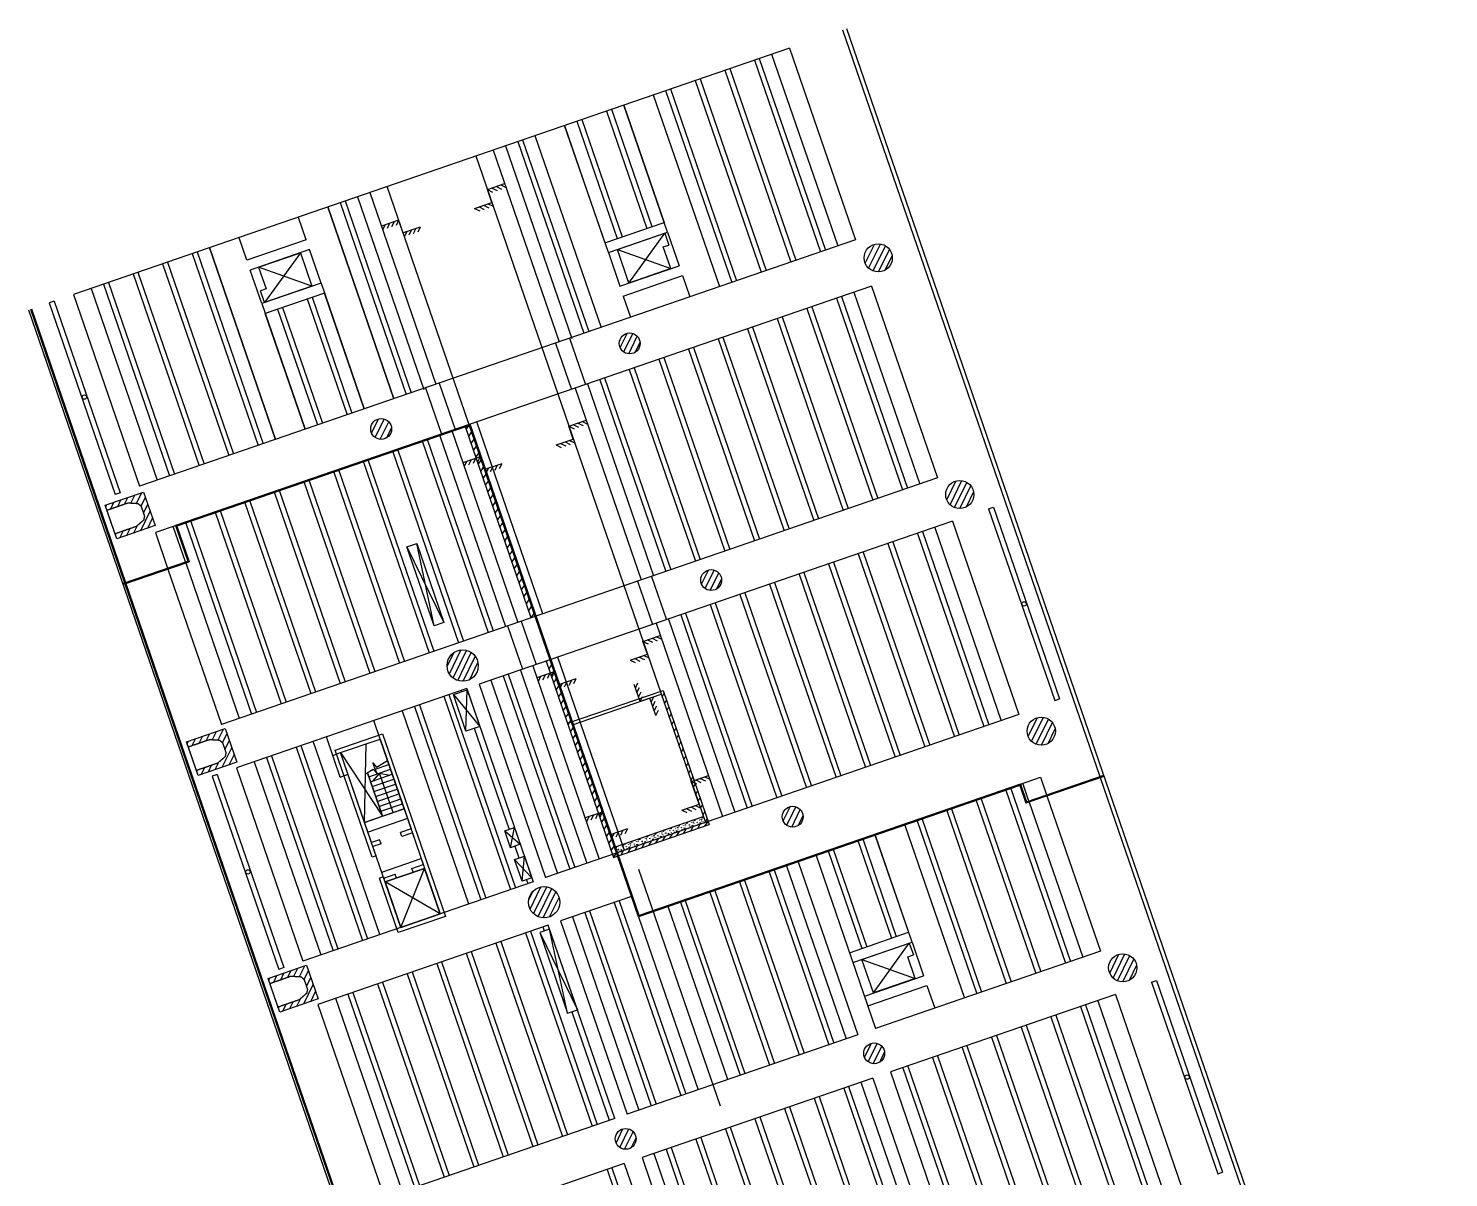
# Model space of a CAD drawing. Extents: x 809435 to 809704, y 818709 to 819364.
# Drawn here: x 809636.1 to 809704.1, y 818737.4 to 818792.5 of the extents above; entities that cross this region are included whole.
import ezdxf

# ---------------------------------------------------------------- set-up
doc = ezdxf.new("R2010")
doc.units = 0
for name, color, linetype in [('Lift', 7, 'Continuous'), ('MAJ025__', 7, 'Continuous'), ('MMH040_S', 7, 'Continuous'), ('MMH050_', 7, 'Continuous'), ('MMH053__', 7, 'Continuous'), ('MMH060_1', 7, 'Continuous'), ('MMH060__', 7, 'Continuous'), ('MMH280__', 7, 'Continuous'), ('MMH281__', 7, 'Continuous'), ('MMH281_U', 7, 'Continuous'), ('MMH282__', 7, 'Continuous'), ('MMH283__', 7, 'Continuous'), ('MMH296_1', 7, 'Continuous'), ('MMH296__', 7, 'Continuous'), ('MMH_050_General_Symbols_(Grouped)', 7, 'Continuous')]:
    doc.layers.add(name, color=color, linetype=linetype)

msp = doc.modelspace()

# ---------------------------------------------------------------- linework, layer by layer
at = {"layer": 'Lift'}
for p, q in [((809675.284, 818792.516), (809704.148, 818708.687)), ((809636.073, 818779.014), (809656.365, 818720.082)), ((809636.215, 818779.063), (809640.732, 818765.944)), ((809636.215, 818779.063), (809640.732, 818765.944)), ((809640.748, 818765.897), (809656.488, 818720.186))]:
    msp.add_line(p, q, dxfattribs=at)
at = {"layer": 'MAJ025__'}
for centre in [(809638.76, 818774.836), (809683.801, 818764.923), (809646.598, 818752.073), (809691.615, 818742.23)]:
    msp.add_circle(centre, 0.104, dxfattribs=at)
at = {"layer": 'MMH040_S'}
for p, q in [((809652.909, 818756.811), (809652.581, 818756.434)), ((809652.909, 818756.811), (809653.4, 818756.716)), ((809653.56, 818754.92), (809652.909, 818756.811))]:
    msp.add_line(p, q, dxfattribs=at)
at = {"layer": 'MMH050_'}
for p, q in [((809653.04, 818754.741), (809652.322, 818756.825)), ((809652.389, 818756.632), (809653.429, 818756.99)), ((809652.47, 818756.396), (809653.51, 818756.754)), ((809652.501, 818756.935), (809652.625, 818756.978)), ((809652.61, 818757.237), (809652.634, 818757.245)), ((809652.702, 818757.004), (809653.348, 818757.226)), ((809652.552, 818756.159), (809653.592, 818756.517)), ((809652.633, 818755.923), (809653.673, 818756.281)), ((809652.715, 818755.686), (809653.755, 818756.045)), ((809652.796, 818755.45), (809653.836, 818755.808)), ((809652.877, 818755.214), (809653.917, 818755.572)), ((809652.959, 818754.977), (809653.999, 818755.335)), ((809653.04, 818754.741), (809654.08, 818755.099))]:
    msp.add_line(p, q, dxfattribs=at)
at = {"layer": 'MMH053__'}
for p, q in [((809658.074, 818784.786), (809658.9, 818785.071)), ((809658.285, 818784.172), (809658.074, 818784.786)), ((809658.074, 818784.786), (809658.322, 818784.665)), ((809658.29, 818784.861), (809658.538, 818784.74)), ((809658.507, 818784.935), (809658.755, 818784.814)), ((809658.723, 818785.01), (809658.971, 818784.889)), ((809657.459, 818783.887), (809658.285, 818784.172)), ((809657.676, 818783.961), (809657.924, 818783.84)), ((809657.891, 818784.035), (809658.139, 818783.915)), ((809658.108, 818784.11), (809658.356, 818783.99)), ((809653.819, 818783.321), (809652.992, 818783.037)), ((809653.819, 818783.321), (809653.698, 818783.073)), ((809654.03, 818782.707), (809653.819, 818783.321)), ((809657.459, 818783.887), (809657.707, 818783.767)), ((809653.169, 818783.097), (809653.048, 818782.85)), ((809653.386, 818783.172), (809653.265, 818782.924)), ((809653.602, 818783.247), (809653.481, 818782.999)), ((809654.857, 818782.991), (809654.03, 818782.707)), ((809654.208, 818782.768), (809654.087, 818782.52)), ((809654.425, 818782.842), (809654.304, 818782.594)), ((809654.64, 818782.916), (809654.519, 818782.668)), ((809654.857, 818782.991), (809654.736, 818782.743)), ((809661.981, 818773.44), (809662.807, 818773.725)), ((809662.192, 818772.825), (809661.981, 818773.44)), ((809661.981, 818773.44), (809662.228, 818773.319)), ((809662.197, 818773.515), (809662.445, 818773.394)), ((809662.414, 818773.589), (809662.662, 818773.468)), ((809662.63, 818773.664), (809662.878, 818773.543)), ((809661.366, 818772.541), (809662.192, 818772.825)), ((809661.366, 818772.541), (809661.614, 818772.42)), ((809661.583, 818772.615), (809661.831, 818772.494)), ((809661.798, 818772.689), (809662.046, 818772.569)), ((809662.015, 818772.764), (809662.263, 818772.643)), ((809657.726, 818771.975), (809656.899, 818771.69)), ((809657.076, 818771.751), (809656.955, 818771.503)), ((809657.293, 818771.826), (809657.172, 818771.578)), ((809657.509, 818771.9), (809657.388, 818771.653)), ((809657.726, 818771.975), (809657.605, 818771.727)), ((809657.937, 818771.36), (809657.726, 818771.975)), ((809658.764, 818771.645), (809657.937, 818771.36)), ((809658.115, 818771.421), (809657.994, 818771.174)), ((809658.332, 818771.496), (809658.21, 818771.248)), ((809658.547, 818771.57), (809658.426, 818771.322)), ((809658.764, 818771.645), (809658.642, 818771.397)), ((809665.532, 818763.126), (809666.358, 818763.41)), ((809665.744, 818762.511), (809665.532, 818763.126)), ((809665.532, 818763.126), (809665.78, 818763.005)), ((809665.749, 818763.2), (809665.996, 818763.079)), ((809665.965, 818763.275), (809666.213, 818763.154)), ((809666.182, 818763.349), (809666.43, 818763.229)), ((809664.917, 818762.227), (809665.744, 818762.511)), ((809664.917, 818762.227), (809665.165, 818762.106)), ((809665.134, 818762.301), (809665.382, 818762.18)), ((809665.35, 818762.375), (809665.598, 818762.254)), ((809665.566, 818762.45), (809665.814, 818762.329)), ((809661.277, 818761.661), (809660.451, 818761.376)), ((809660.844, 818761.512), (809660.723, 818761.264)), ((809661.061, 818761.586), (809660.94, 818761.338)), ((809661.277, 818761.661), (809661.156, 818761.413)), ((809661.489, 818761.046), (809661.277, 818761.661)), ((809660.627, 818761.437), (809660.507, 818761.189)), ((809662.315, 818761.331), (809661.489, 818761.046)), ((809661.666, 818761.107), (809661.545, 818760.859)), ((809661.883, 818761.181), (809661.762, 818760.934)), ((809662.099, 818761.255), (809661.978, 818761.008)), ((809662.315, 818761.331), (809662.194, 818761.083)), ((809665.392, 818760.236), (809665.107, 818761.063)), ((809665.168, 818760.886), (809665.289, 818761.134)), ((809665.243, 818760.669), (809665.363, 818760.917)), ((809665.317, 818760.453), (809665.438, 818760.701)), ((809665.392, 818760.236), (809665.513, 818760.484)), ((809665.864, 818760.399), (809665.392, 818760.236)), ((809666.149, 818759.573), (809665.864, 818760.399)), ((809665.926, 818760.222), (809666.046, 818760.47)), ((809666.001, 818760.005), (809666.121, 818760.253)), ((809666.075, 818759.79), (809666.196, 818760.038)), ((809666.149, 818759.573), (809666.27, 818759.821)), ((809667.843, 818756.408), (809668.67, 818756.693)), ((809668.218, 818755.321), (809667.843, 818756.408)), ((809667.843, 818756.408), (809668.091, 818756.287)), ((809668.06, 818756.483), (809668.308, 818756.362)), ((809668.276, 818756.557), (809668.524, 818756.436)), ((809668.493, 818756.632), (809668.741, 818756.511)), ((809663.59, 818754.943), (809662.763, 818754.659)), ((809662.94, 818754.72), (809662.819, 818754.472)), ((809663.156, 818754.794), (809663.036, 818754.546)), ((809663.373, 818754.869), (809663.252, 818754.621)), ((809663.59, 818754.943), (809663.469, 818754.695)), ((809663.964, 818753.856), (809663.59, 818754.943)), ((809667.391, 818755.036), (809668.218, 818755.321)), ((809667.391, 818755.036), (809667.639, 818754.915)), ((809667.608, 818755.11), (809667.856, 818754.989)), ((809667.824, 818755.184), (809668.072, 818755.064)), ((809668.04, 818755.259), (809668.288, 818755.139)), ((809664.79, 818754.14), (809663.964, 818753.856)), ((809664.358, 818753.991), (809664.237, 818753.743)), ((809664.574, 818754.065), (809664.453, 818753.817)), ((809664.79, 818754.14), (809664.669, 818753.893)), ((809664.142, 818753.917), (809664.021, 818753.669))]:
    msp.add_line(p, q, dxfattribs=at)
at = {"layer": 'MMH060_1'}
for p, q in [((809668.298, 818754.672), (809668.299, 818754.68)), ((809666.407, 818754.02), (809666.408, 818754.029)), ((809666.593, 818754.063), (809666.594, 818754.072)), ((809666.717, 818754.045), (809666.722, 818754.041)), ((809666.786, 818754.151), (809666.786, 818754.159)), ((809666.829, 818753.994), (809666.833, 818753.987)), ((809666.972, 818754.193), (809666.972, 818754.202)), ((809667.037, 818753.977), (809667.037, 818753.986)), ((809667.095, 818754.176), (809667.1, 818754.172)), ((809667.164, 818754.281), (809667.165, 818754.29)), ((809667.208, 818754.124), (809667.211, 818754.117)), ((809667.275, 818754.098), (809667.276, 818754.106)), ((809667.35, 818754.323), (809667.35, 818754.332)), ((809667.415, 818754.107), (809667.416, 818754.116)), ((809667.473, 818754.306), (809667.478, 818754.302)), ((809667.542, 818754.411), (809667.543, 818754.42)), ((809667.586, 818754.254), (809667.589, 818754.247)), ((809667.654, 818754.228), (809667.654, 818754.237)), ((809667.728, 818754.454), (809667.729, 818754.462)), ((809667.793, 818754.237), (809667.794, 818754.246)), ((809667.851, 818754.436), (809667.856, 818754.432)), ((809667.92, 818754.541), (809667.921, 818754.55)), ((809667.964, 818754.385), (809667.967, 818754.377)), ((809668.032, 818754.358), (809668.032, 818754.367)), ((809668.106, 818754.584), (809668.107, 818754.593)), ((809668.171, 818754.368), (809668.172, 818754.376)), ((809668.23, 818754.566), (809668.235, 818754.562)), ((809668.342, 818754.515), (809668.346, 818754.508)), ((809668.41, 818754.488), (809668.411, 818754.497)), ((809664.516, 818753.369), (809664.517, 818753.378)), ((809664.702, 818753.412), (809664.703, 818753.42)), ((809664.826, 818753.394), (809664.831, 818753.39)), ((809664.895, 818753.5), (809664.895, 818753.508)), ((809664.938, 818753.343), (809664.942, 818753.336)), ((809665.006, 818753.316), (809665.007, 818753.325)), ((809665.08, 818753.542), (809665.081, 818753.551)), ((809665.146, 818753.326), (809665.146, 818753.335)), ((809665.204, 818753.524), (809665.209, 818753.521)), ((809665.273, 818753.63), (809665.274, 818753.639)), ((809665.317, 818753.473), (809665.32, 818753.466)), ((809665.384, 818753.447), (809665.385, 818753.455)), ((809665.459, 818753.672), (809665.459, 818753.681)), ((809665.524, 818753.456), (809665.524, 818753.465)), ((809665.582, 818753.655), (809665.587, 818753.651)), ((809665.651, 818753.76), (809665.652, 818753.769)), ((809665.695, 818753.603), (809665.698, 818753.596)), ((809665.762, 818753.577), (809665.763, 818753.585)), ((809665.837, 818753.802), (809665.838, 818753.811)), ((809665.902, 818753.586), (809665.903, 818753.595)), ((809665.96, 818753.785), (809665.965, 818753.781)), ((809666.029, 818753.89), (809666.03, 818753.899)), ((809666.073, 818753.734), (809666.076, 818753.726)), ((809666.141, 818753.707), (809666.141, 818753.716)), ((809666.215, 818753.933), (809666.216, 818753.941)), ((809666.28, 818753.717), (809666.281, 818753.725)), ((809666.339, 818753.915), (809666.344, 818753.911)), ((809666.451, 818753.864), (809666.455, 818753.856)), ((809666.519, 818753.837), (809666.52, 818753.846)), ((809666.658, 818753.847), (809666.659, 818753.855)), ((809666.897, 818753.967), (809666.898, 818753.976)), ((809664.25, 818753.056), (809664.25, 818753.065)), ((809664.324, 818753.282), (809664.325, 818753.29)), ((809664.389, 818753.065), (809664.39, 818753.074)), ((809664.448, 818753.264), (809664.453, 818753.26)), ((809664.56, 818753.213), (809664.564, 818753.205)), ((809664.628, 818753.186), (809664.629, 818753.195)), ((809664.767, 818753.196), (809664.768, 818753.204)), ((809669.241, 818740.833), (809665.334, 818752.179))]:
    msp.add_line(p, q, dxfattribs=at)
for points in [[(809668.379, 818754.652), (809668.387, 818754.703), (809668.418, 818754.67), (809668.38, 818754.653)], [(809666.488, 818754.001), (809666.496, 818754.052), (809666.527, 818754.018), (809666.489, 818754.001)], [(809666.812, 818754.054), (809666.815, 818754.078), (809666.836, 818754.071), (809666.812, 818754.054)], [(809666.866, 818754.131), (809666.874, 818754.182), (809666.905, 818754.149), (809666.867, 818754.132)], [(809666.993, 818754.049), (809666.996, 818754.073), (809667.017, 818754.067), (809666.993, 818754.049)], [(809667.142, 818754.003), (809667.132, 818754.054), (809667.173, 818754.033), (809667.142, 818754.004)], [(809667.191, 818754.184), (809667.194, 818754.209), (809667.215, 818754.202), (809667.191, 818754.184)], [(809667.244, 818754.262), (809667.252, 818754.312), (809667.283, 818754.279), (809667.245, 818754.262)], [(809667.309, 818754.022), (809667.31, 818754.035), (809667.328, 818754.029)], [(809667.371, 818754.179), (809667.374, 818754.204), (809667.395, 818754.197), (809667.371, 818754.179)], [(809667.52, 818754.134), (809667.51, 818754.184), (809667.551, 818754.163), (809667.521, 818754.134)], [(809667.569, 818754.314), (809667.572, 818754.339), (809667.593, 818754.332), (809667.569, 818754.314)], [(809667.622, 818754.392), (809667.63, 818754.443), (809667.662, 818754.409), (809667.623, 818754.392)], [(809667.687, 818754.152), (809667.688, 818754.165), (809667.706, 818754.159)], [(809667.75, 818754.309), (809667.752, 818754.334), (809667.774, 818754.327), (809667.75, 818754.309)], [(809667.898, 818754.264), (809667.888, 818754.314), (809667.929, 818754.293), (809667.899, 818754.264)], [(809667.947, 818754.445), (809667.95, 818754.469), (809667.971, 818754.462), (809667.947, 818754.445)], [(809668.001, 818754.522), (809668.009, 818754.573), (809668.04, 818754.539), (809668.001, 818754.522)], [(809668.065, 818754.283), (809668.067, 818754.295), (809668.084, 818754.289)], [(809668.128, 818754.44), (809668.131, 818754.464), (809668.152, 818754.457), (809668.128, 818754.44)], [(809668.276, 818754.394), (809668.266, 818754.444), (809668.307, 818754.424), (809668.277, 818754.395)], [(809668.325, 818754.575), (809668.328, 818754.599), (809668.349, 818754.592), (809668.325, 818754.575)], [(809668.443, 818754.413), (809668.445, 818754.425), (809668.463, 818754.419)], [(809664.597, 818753.35), (809664.605, 818753.401), (809664.636, 818753.367), (809664.598, 818753.35)], [(809664.921, 818753.403), (809664.924, 818753.427), (809664.945, 818753.42), (809664.921, 818753.403)], [(809664.975, 818753.48), (809664.983, 818753.531), (809665.014, 818753.498), (809664.976, 818753.481)], [(809665.102, 818753.398), (809665.105, 818753.422), (809665.126, 818753.415), (809665.102, 818753.398)], [(809665.251, 818753.352), (809665.241, 818753.403), (809665.282, 818753.382), (809665.251, 818753.353)], [(809665.3, 818753.533), (809665.302, 818753.557), (809665.324, 818753.551), (809665.3, 818753.533)], [(809665.353, 818753.611), (809665.361, 818753.661), (809665.392, 818753.628), (809665.354, 818753.611)], [(809665.418, 818753.371), (809665.419, 818753.383), (809665.437, 818753.378)], [(809665.48, 818753.528), (809665.483, 818753.552), (809665.504, 818753.546), (809665.48, 818753.528)], [(809665.629, 818753.483), (809665.619, 818753.533), (809665.66, 818753.512), (809665.63, 818753.483)], [(809665.678, 818753.663), (809665.681, 818753.688), (809665.702, 818753.681), (809665.678, 818753.663)], [(809665.731, 818753.741), (809665.739, 818753.791), (809665.771, 818753.758), (809665.732, 818753.741)], [(809665.796, 818753.501), (809665.797, 818753.514), (809665.815, 818753.508)], [(809665.859, 818753.658), (809665.861, 818753.683), (809665.883, 818753.676), (809665.859, 818753.658)], [(809666.007, 818753.613), (809665.997, 818753.663), (809666.038, 818753.642), (809666.008, 818753.613)], [(809666.056, 818753.793), (809666.059, 818753.818), (809666.08, 818753.811), (809666.056, 818753.793)], [(809666.11, 818753.871), (809666.117, 818753.922), (809666.149, 818753.888), (809666.11, 818753.871)], [(809666.174, 818753.631), (809666.176, 818753.644), (809666.193, 818753.638)], [(809666.237, 818753.788), (809666.24, 818753.813), (809666.261, 818753.806), (809666.237, 818753.788)], [(809666.385, 818753.743), (809666.375, 818753.793), (809666.416, 818753.773), (809666.386, 818753.744)], [(809666.434, 818753.924), (809666.437, 818753.948), (809666.458, 818753.941), (809666.434, 818753.924)], [(809666.552, 818753.762), (809666.554, 818753.774), (809666.572, 818753.768)], [(809666.615, 818753.919), (809666.618, 818753.943), (809666.639, 818753.936), (809666.615, 818753.919)], [(809666.763, 818753.873), (809666.754, 818753.924), (809666.794, 818753.903), (809666.764, 818753.874)], [(809666.931, 818753.892), (809666.932, 818753.904), (809666.95, 818753.899)], [(809664.219, 818753.22), (809664.226, 818753.27), (809664.258, 818753.237), (809664.219, 818753.22)], [(809664.283, 818752.98), (809664.285, 818752.993), (809664.302, 818752.987)], [(809664.346, 818753.137), (809664.349, 818753.162), (809664.37, 818753.155), (809664.346, 818753.137)], [(809664.494, 818753.092), (809664.484, 818753.142), (809664.525, 818753.121), (809664.495, 818753.092)], [(809664.543, 818753.272), (809664.546, 818753.297), (809664.567, 818753.29), (809664.543, 818753.272)], [(809664.661, 818753.111), (809664.663, 818753.123), (809664.681, 818753.117)], [(809664.724, 818753.268), (809664.727, 818753.292), (809664.748, 818753.285), (809664.724, 818753.268)], [(809664.872, 818753.222), (809664.863, 818753.272), (809664.903, 818753.252), (809664.873, 818753.223)], [(809665.039, 818753.241), (809665.041, 818753.253), (809665.059, 818753.247)]]:
    msp.add_lwpolyline(points, dxfattribs=at)
at = {"layer": 'MMH060__'}
for p, q in [((809660.171, 818764.256), (809657.021, 818773.404)), ((809657.063, 818773.282), (809657.19, 818773.462)), ((809657.178, 818772.947), (809657.318, 818773.154)), ((809660.738, 818764.451), (809657.572, 818773.646)), ((809657.293, 818772.613), (809657.433, 818772.82)), ((809657.408, 818772.279), (809657.548, 818772.486)), ((809657.523, 818771.944), (809657.664, 818772.151)), ((809657.638, 818771.61), (809657.779, 818771.817)), ((809657.753, 818771.276), (809657.894, 818771.483)), ((809657.869, 818770.942), (809658.009, 818771.149)), ((809657.984, 818770.607), (809658.124, 818770.814)), ((809658.099, 818770.273), (809658.239, 818770.48)), ((809658.214, 818769.939), (809658.354, 818770.146)), ((809658.329, 818769.604), (809658.469, 818769.811)), ((809658.444, 818769.27), (809658.584, 818769.477)), ((809658.559, 818768.936), (809658.7, 818769.143)), ((809658.674, 818768.602), (809658.815, 818768.808)), ((809658.789, 818768.267), (809658.93, 818768.474)), ((809658.905, 818767.933), (809659.045, 818768.14)), ((809659.02, 818767.599), (809659.16, 818767.806)), ((809659.135, 818767.264), (809659.275, 818767.471)), ((809659.25, 818766.93), (809659.39, 818767.137)), ((809659.365, 818766.596), (809659.505, 818766.803)), ((809659.48, 818766.262), (809659.62, 818766.468)), ((809659.595, 818765.927), (809659.735, 818766.134)), ((809659.71, 818765.593), (809659.851, 818765.8)), ((809659.825, 818765.259), (809659.966, 818765.466)), ((809659.941, 818764.924), (809660.081, 818765.131)), ((809660.056, 818764.59), (809660.196, 818764.797)), ((809660.171, 818764.256), (809660.311, 818764.463)), ((809660.171, 818764.256), (809660.171, 818764.256)), ((809660.171, 818764.256), (809660.171, 818764.256)), ((809660.171, 818764.256), (809660.171, 818764.256)), ((809660.887, 818762.176), (809664.126, 818752.768)), ((809660.903, 818762.128), (809660.935, 818762.192)), ((809664.645, 818753.105), (809661.454, 818762.371)), ((809661.019, 818761.794), (809661.159, 818762.001)), ((809661.134, 818761.459), (809661.274, 818761.666)), ((809661.249, 818761.125), (809661.389, 818761.332)), ((809661.364, 818760.791), (809661.504, 818760.998)), ((809661.479, 818760.456), (809661.619, 818760.663)), ((809661.594, 818760.122), (809661.734, 818760.329)), ((809661.913, 818759.197), (809666.498, 818760.776)), ((809666.45, 818760.457), (809666.543, 818760.648)), ((809666.498, 818760.776), (809668.712, 818754.347)), ((809666.565, 818760.123), (809666.658, 818760.313)), ((809661.709, 818759.788), (809661.849, 818759.995)), ((809661.824, 818759.454), (809661.965, 818759.66)), ((809666.68, 818759.788), (809666.773, 818759.979)), ((809666.795, 818759.454), (809666.888, 818759.645)), ((809661.939, 818759.119), (809662.08, 818759.326)), ((809662.054, 818758.785), (809662.195, 818758.992)), ((809666.91, 818759.12), (809667.003, 818759.311)), ((809667.025, 818758.786), (809667.118, 818758.976)), ((809662.17, 818758.451), (809662.31, 818758.658)), ((809662.285, 818758.116), (809662.425, 818758.323)), ((809667.14, 818758.451), (809667.233, 818758.642)), ((809667.255, 818758.117), (809667.348, 818758.308)), ((809662.4, 818757.782), (809662.54, 818757.989)), ((809662.515, 818757.448), (809662.655, 818757.655)), ((809667.37, 818757.783), (809667.463, 818757.973)), ((809667.486, 818757.448), (809667.579, 818757.639)), ((809662.63, 818757.113), (809662.77, 818757.32)), ((809662.745, 818756.779), (809662.885, 818756.986)), ((809667.601, 818757.114), (809667.694, 818757.305)), ((809667.716, 818756.78), (809667.809, 818756.971)), ((809662.86, 818756.445), (809663, 818756.652)), ((809662.975, 818756.111), (809663.116, 818756.318)), ((809667.831, 818756.445), (809667.924, 818756.636)), ((809667.946, 818756.111), (809668.039, 818756.302)), ((809663.09, 818755.776), (809663.231, 818755.983)), ((809663.206, 818755.442), (809663.346, 818755.649)), ((809668.061, 818755.777), (809668.154, 818755.968)), ((809668.176, 818755.443), (809668.269, 818755.633)), ((809663.321, 818755.108), (809663.461, 818755.315)), ((809663.436, 818754.773), (809663.576, 818754.98)), ((809668.291, 818755.108), (809668.384, 818755.299)), ((809668.406, 818754.774), (809668.499, 818754.965)), ((809663.551, 818754.439), (809663.691, 818754.646)), ((809663.666, 818754.105), (809663.806, 818754.312)), ((809664.126, 818752.768), (809668.712, 818754.347)), ((809667.159, 818753.812), (809667.275, 818754.01)), ((809667.493, 818753.927), (809667.61, 818754.126)), ((809667.827, 818754.042), (809667.944, 818754.241)), ((809668.162, 818754.157), (809668.278, 818754.356)), ((809668.496, 818754.272), (809668.636, 818754.479)), ((809668.521, 818754.44), (809668.615, 818754.63)), ((809668.521, 818754.44), (809668.521, 818754.44)), ((809663.781, 818753.771), (809663.921, 818753.978)), ((809663.896, 818753.436), (809664.036, 818753.643)), ((809664.011, 818753.102), (809664.152, 818753.309)), ((809665.153, 818753.121), (809665.27, 818753.32)), ((809665.487, 818753.236), (809665.604, 818753.435)), ((809665.822, 818753.351), (809665.938, 818753.55)), ((809666.156, 818753.466), (809666.272, 818753.665)), ((809666.49, 818753.581), (809666.607, 818753.78)), ((809666.824, 818753.697), (809666.941, 818753.895)), ((809664.126, 818752.768), (809664.267, 818752.975)), ((809664.126, 818752.768), (809664.126, 818752.768)), ((809664.126, 818752.768), (809664.126, 818752.768)), ((809664.484, 818752.891), (809664.601, 818753.09)), ((809664.819, 818753.006), (809664.935, 818753.205))]:
    msp.add_line(p, q, dxfattribs=at)
at = {"layer": 'MMH280__'}
for p, q in [((809676.809, 818781.513), (809676.808, 818781.513)), ((809676.809, 818781.513), (809676.808, 818781.513)), ((809680.715, 818770.166), (809680.714, 818770.167)), ((809680.715, 818770.166), (809680.714, 818770.167)), ((809684.622, 818758.82), (809684.621, 818758.821)), ((809684.622, 818758.82), (809684.621, 818758.821)), ((809651.038, 818757.79), (809652.929, 818758.441)), ((809652.929, 818758.441), (809653.283, 818757.414)), ((809652.189, 818754.448), (809651.038, 818757.79)), ((809652.322, 818756.825), (809653.04, 818754.741)), ((809652.189, 818754.448), (809653.04, 818754.741)), ((809688.529, 818747.474), (809688.528, 818747.474)), ((809688.529, 818747.474), (809688.528, 818747.474))]:
    msp.add_line(p, q, dxfattribs=at)
for points in [[(809666.86, 818780.996), (809664.86, 818780.307), (809664.307, 818781.914), (809666.576, 818782.696), (809666.771, 818782.128)], [(809666.86, 818780.996), (809666.502, 818782.036), (809666.771, 818782.128)], [(809647.11, 818781.07), (809649.11, 818781.758), (809649.664, 818780.151), (809647.395, 818779.37), (809647.199, 818779.937)], [(809647.11, 818781.07), (809647.468, 818780.03), (809647.199, 818779.937)], [(809678.581, 818746.957), (809676.581, 818746.268), (809676.027, 818747.876), (809678.296, 818748.657), (809678.492, 818748.09)], [(809678.581, 818746.957), (809678.223, 818747.997), (809678.492, 818748.09)]]:
    msp.add_lwpolyline(points, dxfattribs=at)
for points in [[(809655.991, 818764.033), (809655.518, 818763.87), (809654.216, 818767.652), (809654.688, 818767.815)], [(809656.442, 818760.571), (809657.104, 818760.799), (809657.706, 818759.05), (809657.045, 818758.822)], [(809659.653, 818753.396), (809659.181, 818753.233), (809658.904, 818754.037), (809659.377, 818754.199)], [(809659.376, 818752.666), (809659.849, 818752.828), (809660.207, 818751.788), (809659.734, 818751.626)], [(809653.923, 818749.413), (809655.814, 818750.064), (809655.065, 818752.239), (809653.174, 818751.588)], [(809661.915, 818745.291), (809662.388, 818745.453), (809661.053, 818749.33), (809660.581, 818749.167)]]:
    msp.add_lwpolyline(points, close=True, dxfattribs=at)
at = {"layer": 'MMH281__'}
for points in [[(809639.833, 818769.416), (809640.173, 818769.533), (809640.513, 818769.65), (809640.854, 818769.767)], [(809640.854, 818769.767), (809641.01, 818769.758), (809641.167, 818769.748), (809641.324, 818769.739)], [(809641.324, 818769.739), (809641.373, 818769.696), (809641.422, 818769.653), (809641.472, 818769.61)], [(809640.224, 818768.281), (809640.093, 818768.659), (809639.963, 818769.037), (809639.833, 818769.416)], [(809641.472, 818769.61), (809641.526, 818769.452), (809641.58, 818769.294), (809641.634, 818769.137)], [(809641.634, 818769.137), (809641.622, 818769.072), (809641.61, 818769.008), (809641.598, 818768.944)], [(809641.244, 818768.632), (809640.904, 818768.515), (809640.564, 818768.398), (809640.224, 818768.281)], [(809641.598, 818768.944), (809641.48, 818768.84), (809641.362, 818768.736), (809641.244, 818768.632)], [(809643.74, 818758.069), (809644.08, 818758.186), (809644.42, 818758.304), (809644.76, 818758.421)], [(809644.13, 818756.935), (809644, 818757.313), (809643.87, 818757.691), (809643.74, 818758.069)], [(809644.76, 818758.421), (809644.917, 818758.411), (809645.074, 818758.402), (809645.231, 818758.393)], [(809645.231, 818758.393), (809645.28, 818758.35), (809645.329, 818758.307), (809645.378, 818758.263)], [(809645.378, 818758.263), (809645.433, 818758.106), (809645.487, 818757.948), (809645.541, 818757.791)], [(809645.505, 818757.598), (809645.387, 818757.494), (809645.269, 818757.39), (809645.151, 818757.286)], [(809645.541, 818757.791), (809645.529, 818757.726), (809645.517, 818757.662), (809645.505, 818757.598)], [(809645.151, 818757.286), (809644.811, 818757.169), (809644.471, 818757.052), (809644.13, 818756.935)], [(809647.647, 818746.723), (809647.987, 818746.84), (809648.327, 818746.957), (809648.667, 818747.075)], [(809648.037, 818745.588), (809647.907, 818745.967), (809647.777, 818746.345), (809647.647, 818746.723)], [(809648.667, 818747.075), (809648.824, 818747.065), (809648.981, 818747.056), (809649.137, 818747.047)], [(809649.137, 818747.047), (809649.187, 818747.004), (809649.236, 818746.96), (809649.285, 818746.917)], [(809649.285, 818746.917), (809649.339, 818746.76), (809649.394, 818746.602), (809649.448, 818746.444)], [(809649.058, 818745.94), (809648.718, 818745.823), (809648.377, 818745.706), (809648.037, 818745.588)], [(809649.411, 818746.251), (809649.293, 818746.148), (809649.176, 818746.044), (809649.058, 818745.94)], [(809649.448, 818746.444), (809649.436, 818746.38), (809649.424, 818746.316), (809649.411, 818746.251)]]:
    msp.add_open_spline(points, degree=2, dxfattribs=at)
at = {"layer": 'MMH281_U'}
for p, q in [((809676.187, 818781.258), (809676.627, 818782.161)), ((809676.348, 818781.019), (809676.914, 818782.178)), ((809676.562, 818780.886), (809677.151, 818782.094)), ((809676.817, 818780.84), (809677.344, 818781.921)), ((809677.137, 818780.925), (809677.475, 818781.618)), ((809664.436, 818777.214), (809664.767, 818777.891)), ((809664.611, 818777.002), (809665.042, 818777.886)), ((809664.847, 818776.915), (809665.257, 818777.756)), ((809665.161, 818776.988), (809665.391, 818777.46)), ((809652.523, 818773.112), (809652.853, 818773.789)), ((809652.698, 818772.9), (809653.129, 818773.784)), ((809652.933, 818772.813), (809653.343, 818773.654)), ((809653.247, 818772.886), (809653.477, 818773.358)), ((809680.093, 818769.912), (809680.534, 818770.814)), ((809680.255, 818769.673), (809680.82, 818770.832)), ((809680.469, 818769.54), (809681.058, 818770.748)), ((809680.724, 818769.494), (809681.251, 818770.575)), ((809639.782, 818769.564), (809639.839, 818769.682)), ((809640.018, 818769.479), (809640.173, 818769.797)), ((809640.353, 818769.595), (809640.508, 818769.912)), ((809640.687, 818769.71), (809640.842, 818770.027)), ((809640.989, 818769.759), (809641.176, 818770.143)), ((809641.26, 818769.743), (809641.511, 818770.258)), ((809641.472, 818769.608), (809641.681, 818770.037)), ((809641.587, 818769.274), (809641.796, 818769.703)), ((809681.044, 818769.579), (809681.382, 818770.272)), ((809641.46, 818768.442), (809641.911, 818769.369)), ((809641.794, 818768.557), (809642.027, 818769.034)), ((809640.242, 818768.227), (809640.277, 818768.299)), ((809640.457, 818768.097), (809640.612, 818768.415)), ((809640.791, 818768.212), (809640.946, 818768.53)), ((809641.125, 818768.327), (809641.297, 818768.679)), ((809642.128, 818768.672), (809642.142, 818768.7)), ((809668.343, 818765.868), (809668.674, 818766.545)), ((809668.518, 818765.656), (809668.949, 818766.54)), ((809668.754, 818765.569), (809669.164, 818766.41)), ((809669.068, 818765.642), (809669.298, 818766.114)), ((809656.142, 818761.923), (809656.46, 818762.575)), ((809656.25, 818761.574), (809656.802, 818762.705)), ((809656.429, 818761.372), (809657.072, 818762.689)), ((809656.65, 818761.253), (809657.301, 818762.589)), ((809656.908, 818761.213), (809657.491, 818762.407)), ((809657.227, 818761.295), (809657.622, 818762.107)), ((809684, 818758.565), (809684.441, 818759.468)), ((809684.162, 818758.327), (809684.727, 818759.486)), ((809644.896, 818758.413), (809645.083, 818758.796)), ((809645.166, 818758.397), (809645.417, 818758.911)), ((809684.375, 818758.194), (809684.965, 818759.402)), ((809684.631, 818758.148), (809685.158, 818759.229)), ((809684.951, 818758.233), (809685.289, 818758.926)), ((809643.689, 818758.218), (809643.746, 818758.336)), ((809643.925, 818758.133), (809644.08, 818758.451)), ((809644.26, 818758.248), (809644.415, 818758.566)), ((809644.594, 818758.363), (809644.749, 818758.681)), ((809645.379, 818758.262), (809645.588, 818758.691)), ((809645.494, 818757.928), (809645.703, 818758.357)), ((809645.366, 818757.096), (809645.818, 818758.022)), ((809645.701, 818757.211), (809645.933, 818757.688)), ((809644.149, 818756.881), (809644.184, 818756.953)), ((809644.364, 818756.751), (809644.519, 818757.068)), ((809644.698, 818756.866), (809644.853, 818757.183)), ((809645.032, 818756.981), (809645.204, 818757.332)), ((809646.035, 818757.326), (809646.048, 818757.354)), ((809672.25, 818754.522), (809672.58, 818755.199)), ((809672.425, 818754.309), (809672.856, 818755.194)), ((809672.66, 818754.223), (809673.071, 818755.064)), ((809672.974, 818754.296), (809673.204, 818754.768)), ((809660.121, 818750.289), (809660.637, 818751.348)), ((809660.29, 818750.065), (809660.918, 818751.354)), ((809660.501, 818749.929), (809661.156, 818751.271)), ((809660.056, 818750.726), (809660.253, 818751.13)), ((809660.751, 818749.87), (809661.356, 818751.111)), ((809661.049, 818749.911), (809661.507, 818750.851)), ((809687.907, 818747.219), (809688.347, 818748.122)), ((809688.069, 818746.981), (809688.634, 818748.139)), ((809688.282, 818746.848), (809688.871, 818748.056)), ((809688.538, 818746.802), (809689.065, 818747.882)), ((809648.166, 818746.902), (809648.321, 818747.22)), ((809648.501, 818747.017), (809648.656, 818747.335)), ((809648.803, 818747.067), (809648.99, 818747.45)), ((809649.073, 818747.051), (809649.324, 818747.565)), ((809649.286, 818746.916), (809649.495, 818747.345)), ((809688.858, 818746.887), (809689.195, 818747.579)), ((809647.595, 818746.872), (809647.653, 818746.99)), ((809647.832, 818746.787), (809647.987, 818747.105)), ((809649.273, 818745.75), (809649.725, 818746.676)), ((809649.401, 818746.581), (809649.61, 818747.01)), ((809648.605, 818745.519), (809648.76, 818745.837)), ((809648.939, 818745.635), (809649.11, 818745.986)), ((809649.607, 818745.865), (809649.84, 818746.342)), ((809649.942, 818745.98), (809649.955, 818746.008)), ((809648.056, 818745.535), (809648.091, 818745.607)), ((809648.27, 818745.404), (809648.425, 818745.722)), ((809676.157, 818743.176), (809676.487, 818743.853)), ((809676.332, 818742.963), (809676.763, 818743.847)), ((809676.567, 818742.876), (809676.977, 818743.717)), ((809676.881, 818742.95), (809677.111, 818743.421)), ((809664.243, 818739.073), (809664.574, 818739.751)), ((809664.418, 818738.861), (809664.849, 818739.745)), ((809664.654, 818738.774), (809665.064, 818739.615)), ((809664.968, 818738.848), (809665.198, 818739.319))]:
    msp.add_line(p, q, dxfattribs=at)
for points in [[(809639.752, 818769.652), (809641.595, 818770.287), (809642.149, 818768.679), (809640.305, 818768.045)], [(809643.658, 818758.306), (809645.502, 818758.941), (809646.056, 818757.333), (809644.212, 818756.698)], [(809647.565, 818746.959), (809649.409, 818747.594), (809649.962, 818745.987), (809648.119, 818745.352)]]:
    msp.add_lwpolyline(points, close=True, dxfattribs=at)
for centre, radius in [((809676.809, 818781.513), 0.675), ((809664.895, 818777.411), 0.5), ((809652.982, 818773.309), 0.5), ((809680.716, 818770.167), 0.675), ((809668.802, 818766.064), 0.5), ((809656.889, 818761.962), 0.75), ((809684.623, 818758.82), 0.675), ((809672.709, 818754.718), 0.5), ((809660.796, 818750.616), 0.75), ((809688.529, 818747.474), 0.675), ((809676.616, 818743.372), 0.5), ((809664.702, 818739.27), 0.5)]:
    msp.add_circle(centre, radius, dxfattribs=at)
at = {"layer": 'MMH282__'}
for p, q in [((809675.095, 818792.451), (809687.425, 818756.639)), ((809672.551, 818791.575), (809638.229, 818779.757)), ((809672.551, 818791.575), (809675.717, 818782.38)), ((809670.873, 818790.997), (809674.039, 818781.802)), ((809671.109, 818791.078), (809674.275, 818781.883)), ((809668.273, 818790.102), (809671.439, 818780.906)), ((809669.455, 818790.509), (809672.621, 818781.313)), ((809669.691, 818790.59), (809672.857, 818781.395)), ((809666.618, 818789.532), (809669.784, 818780.337)), ((809666.854, 818789.613), (809670.021, 818780.418)), ((809668.036, 818790.02), (809671.202, 818780.825)), ((809664.608, 818788.84), (809666.546, 818783.214)), ((809666.027, 818789.328), (809669.193, 818780.133)), ((809662.363, 818788.067), (809664.3, 818782.441)), ((809662.6, 818788.148), (809664.537, 818782.522)), ((809663.781, 818788.555), (809665.719, 818782.929)), ((809664.018, 818788.637), (809665.955, 818783.011)), ((809660.354, 818787.375), (809663.52, 818778.18)), ((809661.772, 818787.863), (809663.709, 818782.237)), ((809658.345, 818786.683), (809661.511, 818777.488)), ((809659.527, 818787.09), (809662.693, 818777.895)), ((809659.763, 818787.172), (809662.929, 818777.976)), ((809652.435, 818784.648), (809655.601, 818775.453)), ((809653.592, 818774.761), (809650.426, 818783.957)), ((809651.017, 818784.16), (809654.183, 818774.965)), ((809651.253, 818784.241), (809654.419, 818775.046)), ((809649.382, 818782.381), (809649.016, 818783.445)), ((809663.709, 818782.237), (809666.546, 818783.214)), ((809663.872, 818781.765), (809666.708, 818782.741)), ((809666.708, 818782.741), (809667.262, 818781.134)), ((809675.717, 818782.38), (809641.395, 818770.562)), ((809647.919, 818772.808), (809644.753, 818782.003)), ((809646.546, 818781.404), (809646.18, 818782.468)), ((809649.382, 818782.381), (809646.546, 818781.404)), ((809649.545, 818781.908), (809646.709, 818780.931)), ((809650.099, 818780.301), (809649.545, 818781.908)), ((809642.507, 818781.23), (809645.673, 818772.035)), ((809642.744, 818781.311), (809645.91, 818772.116)), ((809643.926, 818781.718), (809647.092, 818772.523)), ((809644.162, 818781.8), (809647.328, 818772.604)), ((809663.872, 818781.765), (809664.425, 818780.157)), ((809641.089, 818780.742), (809644.255, 818771.546)), ((809641.325, 818780.823), (809644.492, 818771.628)), ((809647.262, 818779.324), (809646.709, 818780.931)), ((809664.425, 818780.157), (809667.262, 818781.134)), ((809664.588, 818779.684), (809667.425, 818780.661)), ((809667.425, 818780.661), (809667.775, 818779.645)), ((809639.671, 818780.253), (809642.837, 818771.058)), ((809639.907, 818780.335), (809643.073, 818771.139)), ((809650.099, 818780.301), (809647.262, 818779.324)), ((809676.482, 818780.158), (809657.194, 818773.516)), ((809676.482, 818780.158), (809679.649, 818770.963)), ((809637.307, 818779.439), (809637.071, 818779.358)), ((809637.071, 818779.358), (809640.237, 818770.163)), ((809637.307, 818779.439), (809640.473, 818770.244)), ((809638.229, 818779.757), (809641.395, 818770.562)), ((809650.261, 818779.828), (809647.425, 818778.851)), ((809649.434, 818779.543), (809651.347, 818773.988)), ((809649.67, 818779.624), (809651.583, 818774.07)), ((809652.174, 818774.273), (809650.261, 818779.828)), ((809664.588, 818779.684), (809664.938, 818778.668)), ((809673.622, 818779.173), (809676.788, 818769.978)), ((809674.804, 818779.58), (809677.97, 818770.385)), ((809675.04, 818779.661), (809678.207, 818770.466)), ((809636.168, 818779.047), (809640.685, 818765.928)), ((809649.338, 818773.296), (809647.425, 818778.851)), ((809648.016, 818779.055), (809649.928, 818773.5)), ((809648.252, 818779.136), (809650.165, 818773.581)), ((809671.968, 818778.603), (809675.134, 818769.408)), ((809672.204, 818778.684), (809675.37, 818769.489)), ((809673.386, 818779.091), (809676.552, 818769.896)), ((809670.549, 818778.115), (809673.715, 818768.92)), ((809670.786, 818778.196), (809673.952, 818769.001)), ((809661.345, 818777.431), (809662.11, 818775.209)), ((809662.007, 818777.659), (809662.772, 818775.437)), ((809667.713, 818777.138), (809670.879, 818767.943)), ((809667.949, 818777.219), (809671.115, 818768.024)), ((809669.131, 818777.626), (809672.297, 818768.431)), ((809669.367, 818777.708), (809672.533, 818768.513)), ((809666.294, 818776.65), (809669.461, 818767.455)), ((809666.531, 818776.731), (809669.697, 818767.536)), ((809664.876, 818776.161), (809668.042, 818766.966)), ((809665.113, 818776.243), (809668.279, 818767.048)), ((809655.105, 818775.282), (809655.87, 818773.06)), ((809655.767, 818775.51), (809656.532, 818773.288)), ((809662.276, 818775.266), (809665.442, 818766.071)), ((809663.458, 818775.673), (809666.624, 818766.478)), ((809663.694, 818775.754), (809666.86, 818766.559)), ((809657.194, 818773.516), (809643.129, 818768.673)), ((809657.21, 818773.469), (809643.193, 818768.642)), ((809656.383, 818773.184), (809659.532, 818764.036)), ((809654.964, 818772.696), (809658.114, 818763.548)), ((809655.201, 818772.777), (809658.351, 818763.629)), ((809652.128, 818771.719), (809655.278, 818762.571)), ((809652.364, 818771.8), (809655.514, 818762.652)), ((809653.546, 818772.207), (809656.696, 818763.059)), ((809653.782, 818772.289), (809656.932, 818763.141)), ((809650.71, 818771.231), (809653.859, 818762.083)), ((809650.946, 818771.312), (809654.096, 818762.164)), ((809679.649, 818770.963), (809645.326, 818759.144)), ((809648.109, 818770.335), (809651.259, 818761.187)), ((809649.291, 818770.742), (809652.441, 818761.594)), ((809649.528, 818770.824), (809652.678, 818761.676)), ((809640.473, 818770.244), (809640.237, 818770.163)), ((809646.455, 818769.765), (809649.605, 818760.618)), ((809646.691, 818769.847), (809649.841, 818760.699)), ((809647.873, 818770.254), (809651.023, 818761.106)), ((809645.036, 818769.277), (809648.186, 818760.129)), ((809645.273, 818769.358), (809648.423, 818760.211)), ((809682.1, 818769.48), (809682.336, 818769.561)), ((809682.1, 818769.48), (809685.266, 818760.285)), ((809682.336, 818769.561), (809685.502, 818760.366)), ((809643.153, 818768.681), (809642.16, 818768.34)), ((809642.16, 818768.34), (809642.746, 818766.638)), ((809643.129, 818768.673), (809643.715, 818766.971)), ((809643.193, 818768.642), (809643.779, 818766.94)), ((809643.618, 818768.789), (809646.768, 818759.641)), ((809643.855, 818768.87), (809647.004, 818759.722)), ((809680.365, 818768.882), (809657.672, 818761.069)), ((809678.686, 818768.304), (809681.877, 818759.038)), ((809678.923, 818768.386), (809682.113, 818759.12)), ((809680.365, 818768.882), (809683.555, 818759.616)), ((809677.268, 818767.816), (809680.459, 818758.55)), ((809677.505, 818767.898), (809680.695, 818758.631)), ((809640.59, 818765.895), (809643.715, 818766.971)), ((809640.607, 818765.848), (809643.779, 818766.94)), ((809674.668, 818766.921), (809677.859, 818757.655)), ((809675.85, 818767.328), (809679.04, 818758.062)), ((809676.086, 818767.409), (809679.277, 818758.143)), ((809642.762, 818766.59), (809645.326, 818759.144)), ((809665.938, 818766.242), (809666.655, 818764.162)), ((809673.013, 818766.351), (809676.204, 818757.085)), ((809673.25, 818766.432), (809676.44, 818757.166)), ((809674.432, 818766.839), (809677.622, 818757.573)), ((809640.701, 818765.881), (809656.48, 818720.054)), ((809665.277, 818766.014), (809665.993, 818763.934)), ((809671.595, 818765.863), (809674.786, 818756.597)), ((809671.831, 818765.944), (809675.022, 818756.678)), ((809668.759, 818764.886), (809671.949, 818755.62)), ((809668.995, 818764.967), (809672.185, 818755.701)), ((809670.177, 818765.374), (809673.367, 818756.108)), ((809670.413, 818765.456), (809673.604, 818756.19)), ((809667.34, 818764.398), (809670.531, 818755.132)), ((809667.577, 818764.479), (809670.767, 818755.213)), ((809659.036, 818763.865), (809659.752, 818761.785)), ((809659.698, 818764.093), (809660.414, 818762.013)), ((809666.158, 818763.991), (809669.349, 818754.725)), ((809659.067, 818761.549), (809662.258, 818752.283)), ((809660.249, 818761.956), (809663.439, 818752.69)), ((809657.081, 818760.865), (809646.042, 818757.064)), ((809657.081, 818760.865), (809660.272, 818751.599)), ((809657.672, 818761.069), (809660.863, 818751.803)), ((809658.831, 818761.468), (809662.021, 818752.201)), ((809655.994, 818760.491), (809659.185, 818751.225)), ((809656.23, 818760.572), (809659.421, 818751.306)), ((809662.151, 818759.12), (809666.406, 818760.586)), ((809685.266, 818760.285), (809685.502, 818760.366)), ((809653.985, 818759.799), (809657.175, 818750.533)), ((809654.576, 818760.003), (809657.766, 818750.736)), ((809654.812, 818760.084), (809658.003, 818750.818)), ((809683.555, 818759.616), (809660.863, 818751.803)), ((809652.929, 818758.441), (809652.623, 818759.33)), ((809649.139, 818758.13), (809652.33, 818748.864)), ((809652.921, 818749.068), (809649.73, 818758.334)), ((809651.018, 818756.62), (809650.354, 818758.549)), ((809651.038, 818757.79), (809652.929, 818758.441)), ((809654.08, 818755.099), (809652.929, 818758.441)), ((809647.484, 818757.561), (809650.675, 818748.295)), ((809647.721, 818757.642), (809650.911, 818748.376)), ((809648.903, 818758.049), (809652.093, 818748.783)), ((809650.66, 818757.66), (809651.038, 818757.79)), ((809652.189, 818754.448), (809651.038, 818757.79)), ((809645.121, 818756.747), (809644.884, 818756.665)), ((809645.121, 818756.747), (809648.311, 818747.481)), ((809646.042, 818757.064), (809649.233, 818747.798)), ((809651.018, 818756.62), (809651.396, 818756.75)), ((809644.884, 818756.665), (809648.075, 818747.399)), ((809683.589, 818756.217), (809665.317, 818749.925)), ((809683.62, 818756.281), (809665.348, 818749.989)), ((809683.163, 818756.071), (809686.02, 818747.774)), ((809683.589, 818756.217), (809683.882, 818755.366)), ((809683.62, 818756.281), (809684.589, 818756.614)), ((809683.62, 818756.281), (809683.913, 818755.43)), ((809687.631, 818756.657), (809683.882, 818755.366)), ((809683.913, 818755.43), (809687.615, 818756.704)), ((809684.589, 818756.614), (809684.882, 818755.763)), ((809684.898, 818755.716), (809687.631, 818756.657)), ((809687.442, 818756.592), (809703.918, 818708.742)), ((809681.509, 818755.501), (809684.366, 818747.204)), ((809681.745, 818755.582), (809684.602, 818747.285)), ((809682.927, 818755.989), (809685.784, 818747.692)), ((809684.898, 818755.716), (809687.462, 818748.27)), ((809654.08, 818755.099), (809652.189, 818754.448)), ((809654.08, 818755.099), (809655.814, 818750.064)), ((809664.169, 818753.258), (809668.424, 818754.723)), ((809680.09, 818755.012), (809682.947, 818746.715)), ((809680.327, 818755.094), (809683.184, 818746.797)), ((809653.923, 818749.413), (809652.189, 818754.448)), ((809654.243, 818754.626), (809652.352, 818753.975)), ((809678.081, 818754.32), (809680.938, 818746.024)), ((809678.672, 818754.524), (809681.529, 818746.227)), ((809678.909, 818754.605), (809681.765, 818746.309)), ((809675.827, 818753.571), (809677.439, 818748.891)), ((809676.064, 818753.652), (809677.675, 818748.972)), ((809676.663, 818753.832), (809678.266, 818749.175)), ((809653.011, 818752.06), (809654.902, 818752.712)), ((809673.826, 818752.855), (809676.683, 818744.558)), ((809674.409, 818753.083), (809676.021, 818748.402)), ((809674.646, 818753.164), (809676.257, 818748.484)), ((809653.174, 818751.588), (809655.065, 818752.239)), ((809671.581, 818752.082), (809674.438, 818743.785)), ((809671.817, 818752.164), (809674.674, 818743.867)), ((809672.975, 818752.562), (809675.832, 818744.265)), ((809660.272, 818751.599), (809649.233, 818747.798)), ((809670.162, 818751.594), (809673.019, 818743.297)), ((809670.399, 818751.675), (809673.256, 818743.378)), ((809664.983, 818750.895), (809661.579, 818749.723)), ((809664.156, 818750.61), (809667.346, 818741.344)), ((809664.392, 818750.691), (809667.583, 818741.425)), ((809667.326, 818750.617), (809670.183, 818742.32)), ((809667.562, 818750.699), (809670.419, 818742.402)), ((809668.744, 818751.106), (809671.601, 818742.809)), ((809668.981, 818751.187), (809671.837, 818742.89)), ((809653.923, 818749.413), (809655.814, 818750.064)), ((809662.737, 818750.121), (809665.928, 818740.855)), ((809662.974, 818750.203), (809666.164, 818740.937)), ((809665.317, 818749.925), (809668.174, 818741.628)), ((809669.592, 818742.117), (809666.735, 818750.414)), ((809660.988, 818749.519), (809649.949, 818745.718)), ((809660.137, 818749.226), (809663.328, 818739.96)), ((809664.179, 818740.253), (809660.988, 818749.519)), ((809661.579, 818749.723), (809664.77, 818740.456)), ((809658.483, 818748.656), (809661.673, 818739.39)), ((809658.719, 818748.738), (809661.91, 818739.472)), ((809659.901, 818749.145), (809663.091, 818739.879)), ((809675.429, 818748.199), (809678.266, 818749.175)), ((809675.592, 818747.726), (809678.429, 818748.703)), ((809678.429, 818748.703), (809678.982, 818747.095)), ((809657.064, 818748.168), (809660.255, 818738.902)), ((809657.301, 818748.249), (809660.491, 818738.983)), ((809687.462, 818748.27), (809676.683, 818744.558)), ((809648.311, 818747.481), (809648.075, 818747.399)), ((809654.228, 818747.191), (809657.418, 818737.925)), ((809654.464, 818747.273), (809657.655, 818738.007)), ((809655.646, 818747.68), (809658.837, 818738.413)), ((809655.882, 818747.761), (809659.073, 818738.495)), ((809652.809, 818746.703), (809656, 818737.437)), ((809653.046, 818746.784), (809656.236, 818737.518)), ((809676.146, 818746.119), (809678.982, 818747.095)), ((809676.308, 818745.646), (809679.145, 818746.623)), ((809679.145, 818746.623), (809679.519, 818745.535)), ((809689.913, 818746.787), (809690.15, 818746.869)), ((809689.913, 818746.787), (809693.08, 818737.592)), ((809690.15, 818746.869), (809693.316, 818737.674)), ((809651.391, 818746.215), (809654.582, 818736.948)), ((809651.628, 818746.296), (809654.818, 818737.03)), ((809688.178, 818746.19), (809677.399, 818742.478)), ((809688.178, 818746.19), (809691.369, 818736.924)), ((809649.949, 818745.718), (809653.14, 818736.452)), ((809662.128, 818745.364), (809662.388, 818745.453)), ((809685.318, 818745.205), (809688.509, 818735.939)), ((809686.5, 818745.612), (809689.691, 818736.346)), ((809686.736, 818745.693), (809689.927, 818736.427)), ((809683.664, 818744.635), (809686.854, 818735.369)), ((809683.9, 818744.717), (809687.09, 818735.451)), ((809685.082, 818745.124), (809688.272, 818735.858)), ((809675.832, 818744.265), (809664.77, 818740.456)), ((809682.245, 818744.147), (809685.436, 818734.881)), ((809682.482, 818744.228), (809685.672, 818734.962)), ((809679.409, 818743.17), (809682.599, 818733.904)), ((809679.645, 818743.252), (809682.836, 818733.986)), ((809680.827, 818743.659), (809684.018, 818734.393)), ((809681.063, 818743.74), (809684.254, 818734.474)), ((809677.399, 818742.478), (809680.59, 818733.212)), ((809677.99, 818742.682), (809681.181, 818733.416)), ((809678.227, 818742.763), (809681.417, 818733.497)), ((809676.548, 818742.185), (809665.486, 818738.376)), ((809675.39, 818741.787), (809678.581, 818732.521)), ((809676.548, 818742.185), (809679.739, 818732.919)), ((809673.736, 818741.217), (809676.926, 818731.951)), ((809673.972, 818741.298), (809677.163, 818732.032)), ((809675.154, 818741.705), (809678.344, 818732.439)), ((809672.317, 818740.729), (809675.508, 818731.462)), ((809672.554, 818740.81), (809675.744, 818731.544)), ((809664.179, 818740.253), (809653.14, 818736.452)), ((809669.481, 818739.752), (809672.671, 818730.486)), ((809669.717, 818739.833), (809672.908, 818730.567)), ((809670.899, 818740.24), (809674.09, 818730.974)), ((809671.135, 818740.322), (809674.326, 818731.055)), ((809668.062, 818739.263), (809671.253, 818729.997)), ((809668.299, 818739.345), (809671.489, 818730.079)), ((809665.486, 818738.376), (809668.676, 818729.11)), ((809666.644, 818738.775), (809669.835, 818729.509)), ((809666.881, 818738.857), (809670.071, 818729.59)), ((809664.635, 818738.083), (809653.856, 818734.372)), ((809663.808, 818737.798), (809666.998, 818728.532)), ((809664.044, 818737.88), (809667.235, 818728.614)), ((809664.635, 818738.083), (809667.825, 818728.817)), ((809693.08, 818737.592), (809693.316, 818737.674))]:
    msp.add_line(p, q, dxfattribs=at)
for points in [[(809657.517, 818786.398), (809668.521, 818754.44)], [(809665.317, 818749.925), (809653.262, 818784.933)], [(809665.348, 818749.989), (809657.241, 818773.532)]]:
    msp.add_lwpolyline(points, dxfattribs=at)
at = {"layer": 'MMH283__'}
for p, q in [((809664.86, 818780.307), (809666.576, 818782.696)), ((809664.307, 818781.914), (809666.86, 818780.996)), ((809649.11, 818781.758), (809647.395, 818779.37)), ((809649.664, 818780.151), (809647.11, 818781.07)), ((809664.801, 818780.444), (809664.86, 818780.307)), ((809654.216, 818767.652), (809655.991, 818764.033)), ((809655.518, 818763.87), (809654.688, 818767.815)), ((809657.045, 818758.822), (809657.104, 818760.799)), ((809656.442, 818760.571), (809657.706, 818759.05)), ((809652.189, 818754.448), (809652.258, 818758.21)), ((809651.038, 818757.79), (809653.04, 818754.741)), ((809654.414, 818754.13), (809653.913, 818753.957)), ((809658.904, 818754.037), (809659.653, 818753.396)), ((809659.181, 818753.233), (809659.377, 818754.199)), ((809652.91, 818753.612), (809652.523, 818753.479)), ((809652.976, 818753.423), (809652.588, 818753.29)), ((809652.976, 818753.423), (809652.91, 818753.612)), ((809653.978, 818753.768), (809653.913, 818753.957)), ((809654.479, 818753.941), (809653.978, 818753.768)), ((809652.74, 818752.848), (809652.551, 818752.783)), ((809659.376, 818752.666), (809660.207, 818751.788)), ((809659.734, 818751.626), (809659.849, 818752.828)), ((809653.718, 818751.775), (809653.653, 818751.964)), ((809653.923, 818749.413), (809655.065, 818752.239)), ((809654.521, 818752.052), (809654.456, 818752.241)), ((809653.087, 818751.84), (809652.898, 818751.775)), ((809653.087, 818751.84), (809653.109, 818751.777)), ((809655.814, 818750.064), (809653.174, 818751.588)), ((809661.915, 818745.291), (809661.053, 818749.33)), ((809660.581, 818749.167), (809662.388, 818745.453)), ((809676.581, 818746.268), (809678.296, 818748.657)), ((809676.027, 818747.876), (809678.581, 818746.957)), ((809676.521, 818746.406), (809676.581, 818746.268))]:
    msp.add_line(p, q, dxfattribs=at)
for points in [[(809652.551, 818752.783), (809650.784, 818757.914), (809653.053, 818758.696), (809655.351, 818752.023)], [(809652.523, 818753.479), (809651.038, 818757.79), (809652.929, 818758.441), (809654.414, 818754.13)], [(809654.479, 818753.941), (809655, 818752.428)], [(809652.74, 818752.848), (809652.588, 818753.29)], [(809655.351, 818752.023), (809656.068, 818749.94), (809653.799, 818749.159), (809652.898, 818751.775)], [(809653.109, 818751.777), (809653.653, 818751.964)], [(809654.456, 818752.241), (809655, 818752.428)]]:
    msp.add_lwpolyline(points, dxfattribs=at)
msp.add_lwpolyline([(809653.174, 818751.588), (809655.065, 818752.239), (809655.814, 818750.064), (809653.923, 818749.413)], close=True, dxfattribs=at)
at = {"layer": 'MMH296_1'}
for p, q in [((809652.766, 818757.097), (809653.283, 818757.414)), ((809652.232, 818756.77), (809652.606, 818756.999)), ((809652.685, 818757.048), (809652.586, 818757.298)), ((809652.586, 818757.298), (809652.766, 818757.097)), ((809652.606, 818756.999), (809652.784, 818756.797)), ((809652.784, 818756.797), (809652.685, 818757.048))]:
    msp.add_line(p, q, dxfattribs=at)
at = {"layer": 'MMH296__'}
for p, q in [((809643.161, 818768.658), (809657.226, 818773.501)), ((809657.226, 818773.501), (809665.332, 818749.957)), ((809643.747, 818766.956), (809643.161, 818768.658)), ((809640.598, 818765.872), (809643.747, 818766.956)), ((809665.332, 818749.957), (809683.604, 818756.249)), ((809683.604, 818756.249), (809683.897, 818755.398)), ((809683.897, 818755.398), (809687.623, 818756.681))]:
    msp.add_line(p, q, dxfattribs=at)
at = {"layer": 'MMH_050_General_Symbols_(Grouped)'}
for p, q in [((809671.7, 818791.282), (809674.866, 818782.087)), ((809666.708, 818782.741), (809664.608, 818788.84)), ((809666.027, 818789.328), (809669.193, 818780.133)), ((809660.354, 818787.375), (809663.52, 818778.18)), ((809663.872, 818781.765), (809661.772, 818787.863)), ((809658.936, 818786.887), (809662.118, 818777.644)), ((809650.426, 818783.957), (809653.592, 818774.761)), ((809651.844, 818784.445), (809655.027, 818775.202)), ((809644.753, 818782.003), (809647.919, 818772.808)), ((809639.08, 818780.05), (809642.246, 818770.855)), ((809650.099, 818780.301), (809652.174, 818774.273)), ((809675.631, 818779.865), (809678.798, 818770.67)), ((809647.262, 818779.324), (809649.338, 818773.296)), ((809662.867, 818775.47), (809666.033, 818766.274)), ((809655.792, 818772.98), (809658.942, 818763.833)), ((809643.597, 818766.931), (809643.011, 818768.633)), ((809679.514, 818768.589), (809682.704, 818759.323)), ((809643.613, 818766.883), (809646.177, 818759.437)), ((809666.749, 818764.194), (809669.94, 818754.928)), ((809659.658, 818761.752), (809662.848, 818752.486)), ((809658.24, 818761.264), (809661.43, 818751.998)), ((809656.821, 818760.776), (809656.844, 818760.71)), ((809657.446, 818758.96), (809659.117, 818754.11)), ((809646.893, 818757.357), (809650.084, 818748.091)), ((809684.031, 818755.47), (809683.738, 818756.321)), ((809684.047, 818755.423), (809686.611, 818747.977)), ((809678.081, 818754.32), (809680.938, 818746.024)), ((809659.393, 818753.306), (809659.589, 818752.739)), ((809678.429, 818748.703), (809676.663, 818753.832)), ((809672.408, 818752.367), (809675.265, 818744.07)), ((809659.947, 818751.699), (809660.012, 818751.51)), ((809662.146, 818749.918), (809665.337, 818740.652)), ((809660.728, 818749.43), (809660.793, 818749.24)), ((809650.8, 818746.011), (809653.991, 818736.745)), ((809687.327, 818745.897), (809690.518, 818736.631)), ((809662.128, 818745.364), (809663.919, 818740.163)), ((809675.981, 818741.99), (809679.171, 818732.724)), ((809666.053, 818738.572), (809669.244, 818729.306))]:
    msp.add_line(p, q, dxfattribs=at)

doc.saveas('drawing.dxf')
